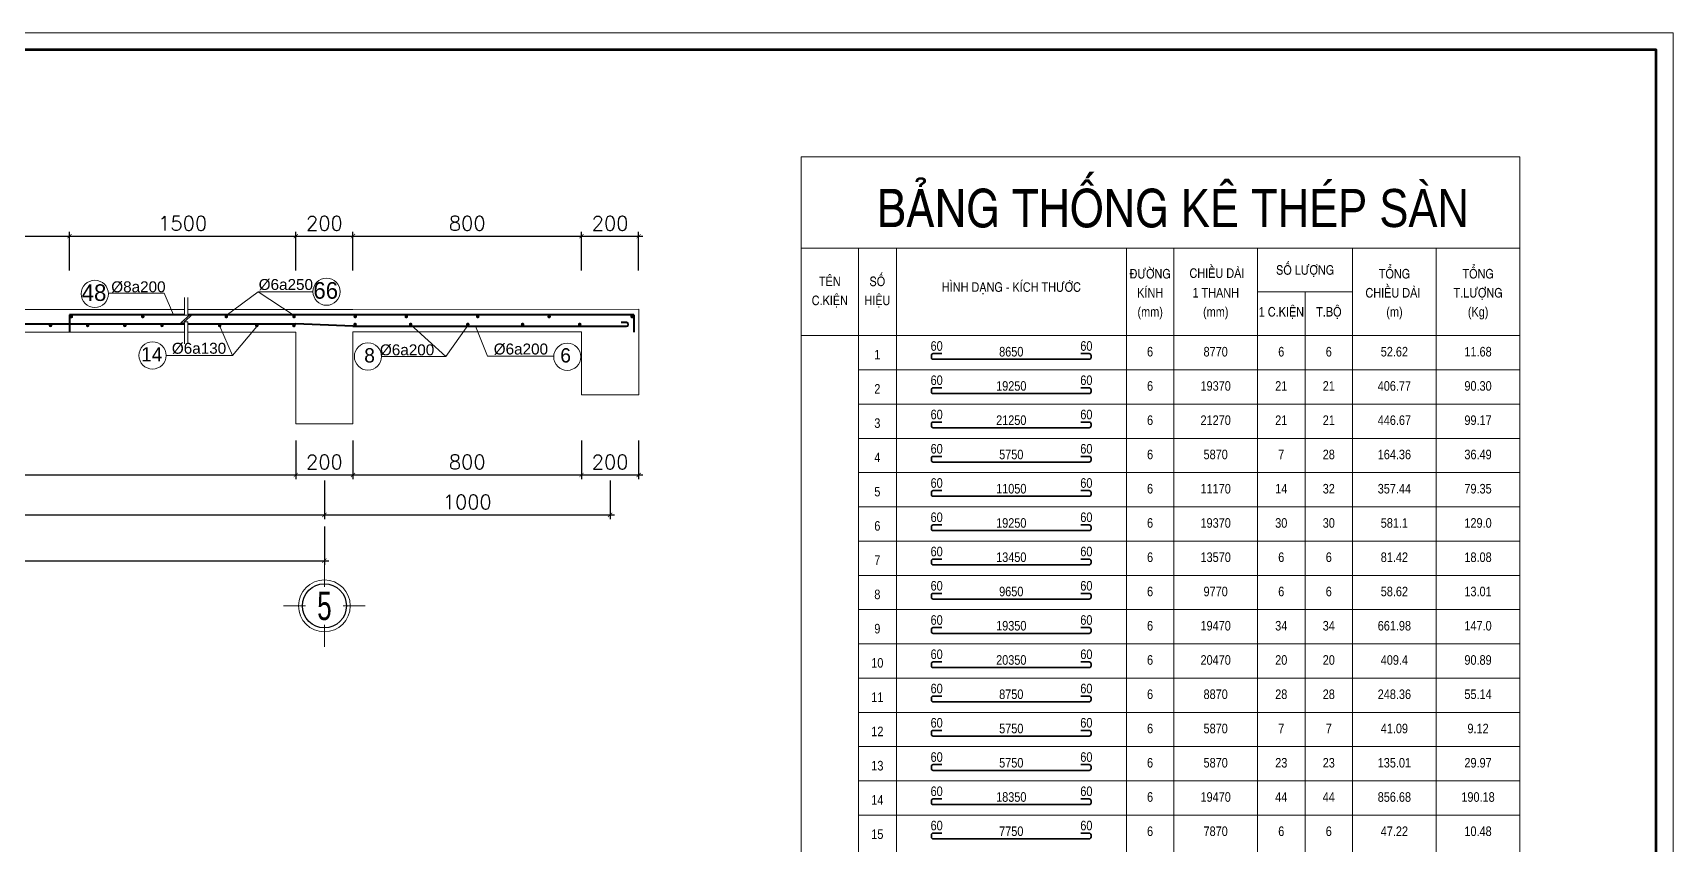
# Model space of a CAD drawing. Header units: inches. Extents: x 1604615 to 1925968, y -294302 to 52467.
# Drawn here: x 1817738 to 1846447, y -222663 to -208477 of the extents above; entities that cross this region are included whole.
import ezdxf
from ezdxf.enums import TextEntityAlignment as Align

# ---------------------------------------------------------------- set-up
doc = ezdxf.new("R2010")
doc.units = ezdxf.units.IN
doc.header["$LTSCALE"] = 20
doc.header["$MEASUREMENT"] = 0
doc.layers.get('0').update_dxf_attribs({"lineweight": 13})
for name, color, linetype, lineweight in [('0-Netin', 251, 'Continuous', 9), ('02', 103, 'Continuous', 20), ('BAO', 2, 'Continuous', 13), ('khung', 26, 'Continuous', 80), ('kich thuoc', 8, 'Continuous', 13), ('SOHIEUTHEP', 212, 'Continuous', 13), ('STEEL', 4, 'Continuous', 35), ('THEP', 1, 'Continuous', 40), ('TV-MB', 33, 'Continuous', 9), ('VV', 114, 'Continuous', 13)]:
    doc.layers.add(name, color=color, linetype=linetype, lineweight=lineweight)
doc.layers.add('TEXT', color=9, linetype='Continuous')
doc.layers.add('TEXTTHEP', color=7, linetype='Continuous')
doc.styles.add('chu', font='VHELVCN.TTF')
doc.styles.add('DIM', font='romans.shx')
doc.styles.add('text', font='ARIALN.TTF')
doc.styles.add('thep', font='ARIAL.TTF')
doc.dimstyles.new('1-20', dxfattribs={"dimtxt": 250, "dimasz": 75, "dimexe": 75, "dimexo": 250, "dimgap": 100, "dimtad": 1, "dimdec": 0, "dimlfac": 0.2, "dimzin": 4, "dimdsep": 46, "dimtxsty": 'DIM', "dimblk": 'ARCHTICK', "dimcen": 10, "dimdle": 75, "dimadec": 0, "dimazin": 0, "dimtfac": 1, "dimtdec": 0, "dimtix": 1, "dimtofl": 0, "dimtmove": 1, "dimatfit": 3, "dimfxl": 600, "dimfxlon": 1, "dimtolj": 1, "dimtzin": 0, "dimarcsym": 0})

# ---------------------------------------------------------------- blocks, each defined once
blk = doc.blocks.new('_ArchTick')
at = {"color": 0, "linetype": 'ByBlock', "const_width": 0.15}
blk.add_lwpolyline([(-0.5, -0.5), (0.5, 0.5)], dxfattribs=at)
blk = doc.blocks.new('*D426')
at = {"layer": 'Defpoints', "color": 0}
for p in [(1811458, -215312), (1822341, -215312), (1822341, -216208)]:
    blk.add_point(p, dxfattribs=at)
at = {"layer": 'kich thuoc', "color": 0, "lineweight": -2}
for p, q in [((1811458, -215608), (1811458, -216283)), ((1822341, -215608), (1822341, -216283)), ((1811383, -216208), (1822416, -216208))]:
    blk.add_line(p, q, dxfattribs=at)
at = {"layer": 'kich thuoc', "color": 0, "lineweight": -2, "xscale": 75, "yscale": 75, "zscale": 75, "rotation": 180}
blk.add_blockref('_ArchTick', (1811458, -216208), dxfattribs=at)
at = {"layer": 'kich thuoc', "color": 0, "lineweight": -2, "xscale": 75, "yscale": 75, "zscale": 75}
blk.add_blockref('_ArchTick', (1822341, -216208), dxfattribs=at)
at = {"layer": 'kich thuoc', "color": 0, "insert": (1816900, -215983), "char_height": 250, "attachment_point": 5, "style": 'DIM'}
blk.add_mtext('\\A1;5600', dxfattribs=at)
blk = doc.blocks.new('*D427')
at = {"layer": 'Defpoints', "color": 0}
for p in [(1822341, -215312), (1823341, -215312), (1823341, -216208)]:
    blk.add_point(p, dxfattribs=at)
at = {"layer": 'kich thuoc', "color": 0, "lineweight": -2}
for p, q in [((1822341, -215608), (1822341, -216283)), ((1823341, -215608), (1823341, -216283)), ((1822266, -216208), (1823416, -216208))]:
    blk.add_line(p, q, dxfattribs=at)
at = {"layer": 'kich thuoc', "color": 0, "lineweight": -2, "xscale": 75, "yscale": 75, "zscale": 75, "rotation": 180}
blk.add_blockref('_ArchTick', (1822341, -216208), dxfattribs=at)
at = {"layer": 'kich thuoc', "color": 0, "lineweight": -2, "xscale": 75, "yscale": 75, "zscale": 75}
blk.add_blockref('_ArchTick', (1823341, -216208), dxfattribs=at)
at = {"layer": 'kich thuoc', "color": 0, "insert": (1822841, -215983), "char_height": 250, "attachment_point": 5, "style": 'DIM'}
blk.add_mtext('\\A1;200', dxfattribs=at)
blk = doc.blocks.new('*D428')
at = {"layer": 'Defpoints', "color": 0}
for p in [(1827341, -214807), (1823341, -215312), (1827341, -216208)]:
    blk.add_point(p, dxfattribs=at)
at = {"layer": 'kich thuoc', "color": 0, "lineweight": -2}
for p, q in [((1823341, -215608), (1823341, -216283)), ((1827341, -215608), (1827341, -216283)), ((1823266, -216208), (1827416, -216208))]:
    blk.add_line(p, q, dxfattribs=at)
at = {"layer": 'kich thuoc', "color": 0, "lineweight": -2, "xscale": 75, "yscale": 75, "zscale": 75, "rotation": 180}
blk.add_blockref('_ArchTick', (1823341, -216208), dxfattribs=at)
at = {"layer": 'kich thuoc', "color": 0, "lineweight": -2, "xscale": 75, "yscale": 75, "zscale": 75}
blk.add_blockref('_ArchTick', (1827341, -216208), dxfattribs=at)
at = {"layer": 'kich thuoc', "color": 0, "insert": (1825341, -215983), "char_height": 250, "attachment_point": 5, "style": 'DIM'}
blk.add_mtext('\\A1;800', dxfattribs=at)
blk = doc.blocks.new('*D429')
at = {"layer": 'Defpoints', "color": 0}
for p in [(1827341, -214807), (1828341, -214807), (1828341, -216208)]:
    blk.add_point(p, dxfattribs=at)
at = {"layer": 'kich thuoc', "color": 0, "lineweight": -2}
for p, q in [((1827341, -215608), (1827341, -216283)), ((1828341, -215608), (1828341, -216283)), ((1827266, -216208), (1828416, -216208))]:
    blk.add_line(p, q, dxfattribs=at)
at = {"layer": 'kich thuoc', "color": 0, "lineweight": -2, "xscale": 75, "yscale": 75, "zscale": 75, "rotation": 180}
blk.add_blockref('_ArchTick', (1827341, -216208), dxfattribs=at)
at = {"layer": 'kich thuoc', "color": 0, "lineweight": -2, "xscale": 75, "yscale": 75, "zscale": 75}
blk.add_blockref('_ArchTick', (1828341, -216208), dxfattribs=at)
at = {"layer": 'kich thuoc', "color": 0, "insert": (1827841, -215983), "char_height": 250, "attachment_point": 5, "style": 'DIM'}
blk.add_mtext('\\A1;200', dxfattribs=at)
blk = doc.blocks.new('*D435')
at = {"layer": 'Defpoints', "color": 0}
for p in [(1810958, -215312), (1822841, -215312), (1822841, -216907)]:
    blk.add_point(p, dxfattribs=at)
at = {"layer": 'kich thuoc', "color": 0, "lineweight": -2}
for p, q in [((1810958, -216307), (1810958, -216982)), ((1822841, -216307), (1822841, -216982)), ((1810883, -216907), (1822916, -216907))]:
    blk.add_line(p, q, dxfattribs=at)
at = {"layer": 'kich thuoc', "color": 0, "lineweight": -2, "xscale": 75, "yscale": 75, "zscale": 75, "rotation": 180}
blk.add_blockref('_ArchTick', (1810958, -216907), dxfattribs=at)
at = {"layer": 'kich thuoc', "color": 0, "lineweight": -2, "xscale": 75, "yscale": 75, "zscale": 75}
blk.add_blockref('_ArchTick', (1822841, -216907), dxfattribs=at)
at = {"layer": 'kich thuoc', "color": 0, "insert": (1816900, -216682), "char_height": 250, "attachment_point": 5, "style": 'DIM'}
blk.add_mtext('\\A1;5800', dxfattribs=at)
blk = doc.blocks.new('*D436')
at = {"layer": 'Defpoints', "color": 0}
for p in [(1827841, -214807), (1822841, -215312), (1827841, -216907)]:
    blk.add_point(p, dxfattribs=at)
at = {"layer": 'kich thuoc', "color": 0, "lineweight": -2}
for p, q in [((1822841, -216307), (1822841, -216982)), ((1827841, -216307), (1827841, -216982)), ((1822766, -216907), (1827916, -216907))]:
    blk.add_line(p, q, dxfattribs=at)
at = {"layer": 'kich thuoc', "color": 0, "lineweight": -2, "xscale": 75, "yscale": 75, "zscale": 75, "rotation": 180}
blk.add_blockref('_ArchTick', (1822841, -216907), dxfattribs=at)
at = {"layer": 'kich thuoc', "color": 0, "lineweight": -2, "xscale": 75, "yscale": 75, "zscale": 75}
blk.add_blockref('_ArchTick', (1827841, -216907), dxfattribs=at)
at = {"layer": 'kich thuoc', "color": 0, "insert": (1825341, -216682), "char_height": 250, "attachment_point": 5, "style": 'DIM'}
blk.add_mtext('\\A1;1000', dxfattribs=at)
blk = doc.blocks.new('*D437')
at = {"layer": 'Defpoints', "color": 0}
for p in [(1770387, -215309), (1822841, -216307), (1822841, -217707)]:
    blk.add_point(p, dxfattribs=at)
at = {"layer": 'kich thuoc', "color": 0, "lineweight": -2}
for p, q in [((1770387, -217107), (1770387, -217782)), ((1822841, -217107), (1822841, -217782)), ((1770312, -217707), (1822916, -217707))]:
    blk.add_line(p, q, dxfattribs=at)
at = {"layer": 'kich thuoc', "color": 0, "lineweight": -2, "xscale": 75, "yscale": 75, "zscale": 75, "rotation": 180}
blk.add_blockref('_ArchTick', (1770387, -217707), dxfattribs=at)
at = {"layer": 'kich thuoc', "color": 0, "lineweight": -2, "xscale": 75, "yscale": 75, "zscale": 75}
blk.add_blockref('_ArchTick', (1822841, -217707), dxfattribs=at)
at = {"layer": 'kich thuoc', "color": 0, "insert": (1796614, -217482), "char_height": 250, "attachment_point": 5, "style": 'DIM'}
blk.add_mtext('\\A1;19300', dxfattribs=at)
blk = doc.blocks.new('TRUC-1')
at = {"layer": '0-Netin'}
blk.add_circle((0, -650), 412, dxfattribs=at)
at = {"layer": 'TV-MB'}
for p, q in [((0, -350), (0, 0)), ((-650, -650), (-300, -650)), ((300, -650), (650, -650)), ((0, -1300), (0, -950))]:
    blk.add_line(p, q, dxfattribs=at)
at = {"layer": 'TV-MB', "lineweight": 25}
blk.add_circle((0, -650), 350, dxfattribs=at)
at = {"layer": 'TV-MB', "style": 'text', "width": 0.8}
blk.add_attdef('13', text='', height=450, dxfattribs=at).set_placement((0, -650), align=Align.MIDDLE_CENTER)
blk = doc.blocks.new('*D456')
at = {"layer": 'Defpoints', "color": 0}
for p in [(1818379, -212032), (1815211, -213712), (1818379, -213733)]:
    blk.add_point(p, dxfattribs=at)
at = {"layer": 'kich thuoc', "color": 0, "lineweight": -2}
for p, q in [((1815136, -212032), (1818454, -212032)), ((1815211, -212632), (1815211, -211957)), ((1818379, -212632), (1818379, -211957))]:
    blk.add_line(p, q, dxfattribs=at)
at = {"layer": 'kich thuoc', "color": 0, "lineweight": -2, "xscale": 75, "yscale": 75, "zscale": 75, "rotation": 180}
blk.add_blockref('_ArchTick', (1815211, -212032), dxfattribs=at)
at = {"layer": 'kich thuoc', "color": 0, "lineweight": -2, "xscale": 75, "yscale": 75, "zscale": 75}
blk.add_blockref('_ArchTick', (1818379, -212032), dxfattribs=at)
at = {"layer": 'kich thuoc', "color": 0, "insert": (1816795, -211807), "char_height": 250, "attachment_point": 5, "style": 'DIM'}
blk.add_mtext('\\A1;2600', dxfattribs=at)
blk = doc.blocks.new('*D457')
at = {"layer": 'Defpoints', "color": 0}
for p in [(1822341, -212032), (1818379, -213733), (1822341, -213712)]:
    blk.add_point(p, dxfattribs=at)
at = {"layer": 'kich thuoc', "color": 0, "lineweight": -2}
for p, q in [((1818304, -212032), (1822416, -212032)), ((1818379, -212632), (1818379, -211957)), ((1822341, -212632), (1822341, -211957))]:
    blk.add_line(p, q, dxfattribs=at)
at = {"layer": 'kich thuoc', "color": 0, "lineweight": -2, "xscale": 75, "yscale": 75, "zscale": 75, "rotation": 180}
blk.add_blockref('_ArchTick', (1818379, -212032), dxfattribs=at)
at = {"layer": 'kich thuoc', "color": 0, "lineweight": -2, "xscale": 75, "yscale": 75, "zscale": 75}
blk.add_blockref('_ArchTick', (1822341, -212032), dxfattribs=at)
at = {"layer": 'kich thuoc', "color": 0, "insert": (1820360, -211807), "char_height": 250, "attachment_point": 5, "style": 'DIM'}
blk.add_mtext('\\A1;1500', dxfattribs=at)
blk = doc.blocks.new('*D458')
at = {"layer": 'Defpoints', "color": 0}
for p in [(1823341, -212032), (1822341, -213712), (1823341, -213712)]:
    blk.add_point(p, dxfattribs=at)
at = {"layer": 'kich thuoc', "color": 0, "lineweight": -2}
for p, q in [((1822266, -212032), (1823416, -212032)), ((1822341, -212632), (1822341, -211957)), ((1823341, -212632), (1823341, -211957))]:
    blk.add_line(p, q, dxfattribs=at)
at = {"layer": 'kich thuoc', "color": 0, "lineweight": -2, "xscale": 75, "yscale": 75, "zscale": 75, "rotation": 180}
blk.add_blockref('_ArchTick', (1822341, -212032), dxfattribs=at)
at = {"layer": 'kich thuoc', "color": 0, "lineweight": -2, "xscale": 75, "yscale": 75, "zscale": 75}
blk.add_blockref('_ArchTick', (1823341, -212032), dxfattribs=at)
at = {"layer": 'kich thuoc', "color": 0, "insert": (1822841, -211807), "char_height": 250, "attachment_point": 5, "style": 'DIM'}
blk.add_mtext('\\A1;200', dxfattribs=at)
blk = doc.blocks.new('*D459')
at = {"layer": 'Defpoints', "color": 0}
for p in [(1827341, -212032), (1823341, -213712), (1827341, -213712)]:
    blk.add_point(p, dxfattribs=at)
at = {"layer": 'kich thuoc', "color": 0, "lineweight": -2}
for p, q in [((1823266, -212032), (1827416, -212032)), ((1823341, -212632), (1823341, -211957)), ((1827341, -212632), (1827341, -211957))]:
    blk.add_line(p, q, dxfattribs=at)
at = {"layer": 'kich thuoc', "color": 0, "lineweight": -2, "xscale": 75, "yscale": 75, "zscale": 75, "rotation": 180}
blk.add_blockref('_ArchTick', (1823341, -212032), dxfattribs=at)
at = {"layer": 'kich thuoc', "color": 0, "lineweight": -2, "xscale": 75, "yscale": 75, "zscale": 75}
blk.add_blockref('_ArchTick', (1827341, -212032), dxfattribs=at)
at = {"layer": 'kich thuoc', "color": 0, "insert": (1825341, -211807), "char_height": 250, "attachment_point": 5, "style": 'DIM'}
blk.add_mtext('\\A1;800', dxfattribs=at)
blk = doc.blocks.new('*D460')
at = {"layer": 'Defpoints', "color": 0}
for p in [(1828341, -212032), (1828341, -213307), (1827341, -213712)]:
    blk.add_point(p, dxfattribs=at)
at = {"layer": 'kich thuoc', "color": 0, "lineweight": -2}
for p, q in [((1827266, -212032), (1828416, -212032)), ((1827341, -212632), (1827341, -211957)), ((1828341, -212632), (1828341, -211957))]:
    blk.add_line(p, q, dxfattribs=at)
at = {"layer": 'kich thuoc', "color": 0, "lineweight": -2, "xscale": 75, "yscale": 75, "zscale": 75, "rotation": 180}
blk.add_blockref('_ArchTick', (1827341, -212032), dxfattribs=at)
at = {"layer": 'kich thuoc', "color": 0, "lineweight": -2, "xscale": 75, "yscale": 75, "zscale": 75}
blk.add_blockref('_ArchTick', (1828341, -212032), dxfattribs=at)
at = {"layer": 'kich thuoc', "color": 0, "insert": (1827841, -211807), "char_height": 250, "attachment_point": 5, "style": 'DIM'}
blk.add_mtext('\\A1;200', dxfattribs=at)

msp = doc.modelspace()

# ---------------------------------------------------------------- linework, layer by layer
at = {"ltscale": 0.1}
for p, q in [((1821123.9, -213422), (1821684, -213003.2)), ((1821684, -213003.2), (1822640.3, -213003.2)), ((1821684, -213003.2), (1822309, -213422)), ((1821229.9, -214118.4), (1821007.9, -213594.4)), ((1824965.9, -214136.3), (1824350.1, -213576.1))]:
    msp.add_line(p, q, dxfattribs=at)
for p, q in [((1832185.7, -214369.6), (1843765.4, -214369.6)), ((1832185.7, -214968.6), (1843765.4, -214968.6)), ((1832185.7, -215567.5), (1843765.4, -215567.5)), ((1832185.7, -216166.5), (1843765.4, -216166.5)), ((1832185.7, -216765.4), (1843765.4, -216765.4)), ((1832185.7, -217364.4), (1843765.4, -217364.4)), ((1832185.7, -217963.3), (1843765.4, -217963.3)), ((1832185.7, -218562.3), (1843765.4, -218562.3)), ((1832185.7, -219161.2), (1843765.4, -219161.2)), ((1832185.7, -219760.2), (1843765.4, -219760.2)), ((1832185.7, -220359.1), (1843765.4, -220359.1)), ((1832185.7, -220958.1), (1843765.4, -220958.1)), ((1832185.7, -221557), (1843765.4, -221557)), ((1832185.7, -222156), (1843765.4, -222156))]:
    msp.add_line(p, q)
for points in [[(1820198.1, -213405.3), (1820036.6, -213031.8), (1819060.2, -213031.8)], [(1825350.1, -213591.7), (1824965.9, -214136.3), (1823840.6, -214136.3)], [(1821659.2, -213610), (1821229.9, -214118.4), (1820070.3, -214118.4)], [(1825485.5, -213607.3), (1825694.7, -214131.3), (1826854.2, -214131.3)]]:
    msp.add_lwpolyline(points, dxfattribs=at)
at = {"layer": '02'}
msp.add_lwpolyline([(1762347, -267877), (1846447, -267877), (1846447, -208477), (1762347, -208477)], close=True, dxfattribs=at)
at = {"layer": 'BAO'}
for p, q in [((1831187.4, -210642.8), (1843765.4, -210642.8)), ((1831187.4, -210642.8), (1831187.4, -232338.1)), ((1843765.4, -210642.8), (1843765.4, -232338.1)), ((1831187.4, -212240), (1843765.4, -212240)), ((1832185.7, -212240), (1832185.7, -232338.1)), ((1832851.2, -212240), (1832851.2, -232338.1)), ((1836877.5, -212240), (1836877.5, -232338.1)), ((1837709.3, -212240), (1837709.3, -232338.1)), ((1839173.4, -212240), (1839173.4, -232338.1)), ((1840837.2, -212240), (1840837.2, -232338.1)), ((1842301.3, -212240), (1842301.3, -232338.1)), ((1839173.4, -213005.3), (1840837.2, -213005.3)), ((1840005.3, -213005.3), (1840005.3, -232338.1)), ((1831187.4, -213770.7), (1843765.4, -213770.7))]:
    msp.add_line(p, q, dxfattribs=at)
at = {"layer": 'khung'}
msp.add_lwpolyline([(1762647, -267577), (1846147, -267577), (1846147, -208777), (1762647, -208777)], close=True, dxfattribs=at)
at = {"layer": 'kich thuoc'}
for p, q in [((1828341.4, -213307.3), (1823341.4, -213312.3)), ((1828341.4, -214807.3), (1828341.4, -213307.3)), ((1820391.8, -213312.3), (1816900.1, -213312.3)), ((1823341.4, -213312.3), (1820452.6, -213312.3)), ((1816900.1, -213712.3), (1820391.8, -213712.3)), ((1820452.6, -213712.3), (1822341.4, -213712.3)), ((1822341.4, -213712.3), (1822341.4, -215312.3)), ((1823341.4, -215312.3), (1823341.4, -213707.3)), ((1823341.4, -213707.3), (1827341.4, -213707.3)), ((1827341.4, -213707.3), (1827341.4, -214807.3)), ((1827341.4, -214807.3), (1828341.4, -214807.3)), ((1822341.4, -215312.3), (1823341.4, -215312.3))]:
    msp.add_line(p, q, dxfattribs=at)
at = {"layer": 'kich thuoc', "ltscale": 0.1}
for points in [[(1820391.8, -213103.6), (1820391.8, -213414.7), (1820478.8, -213414.7), (1820326.3, -213549.9), (1820391.8, -213549.8), (1820391.8, -213916.9)], [(1820452.6, -213103.6), (1820452.6, -213395.5), (1820539.5, -213395.5), (1820387.1, -213530.7), (1820452.6, -213530.6), (1820452.6, -213916.9)]]:
    msp.add_lwpolyline(points, dxfattribs=at)
at = {"layer": 'STEEL'}
for points in [[(1833647.8, -214085.6), (1833498.1, -214085.6, 0.4142136), (1833464.8, -214118.9), (1833464.8, -214152.1, 0.4142136), (1833498.1, -214185.4), (1836226.6, -214185.4, 0.4142136), (1836259.9, -214152.1), (1836259.9, -214118.9, 0.4142136), (1836226.6, -214085.6), (1836076.9, -214085.6)], [(1833647.8, -214684.5), (1833498.1, -214684.5, 0.4142136), (1833464.8, -214717.8), (1833464.8, -214751.1, 0.4142136), (1833498.1, -214784.4), (1836226.6, -214784.4, 0.4142136), (1836259.9, -214751.1), (1836259.9, -214717.8, 0.4142136), (1836226.6, -214684.5), (1836076.9, -214684.5)], [(1833647.8, -215283.5), (1833498.1, -215283.5, 0.4142136), (1833464.8, -215316.8), (1833464.8, -215350, 0.4142136), (1833498.1, -215383.3), (1836226.6, -215383.3, 0.4142136), (1836259.9, -215350), (1836259.9, -215316.8, 0.4142136), (1836226.6, -215283.5), (1836076.9, -215283.5)], [(1833647.8, -215882.4), (1833498.1, -215882.4, 0.4142136), (1833464.8, -215915.7), (1833464.8, -215949, 0.4142136), (1833498.1, -215982.3), (1836226.6, -215982.3, 0.4142136), (1836259.9, -215949), (1836259.9, -215915.7, 0.4142136), (1836226.6, -215882.4), (1836076.9, -215882.4)], [(1833647.8, -216481.4), (1833498.1, -216481.4, 0.4142136), (1833464.8, -216514.7), (1833464.8, -216547.9, 0.4142136), (1833498.1, -216581.2), (1836226.6, -216581.2, 0.4142136), (1836259.9, -216547.9), (1836259.9, -216514.7, 0.4142136), (1836226.6, -216481.4), (1836076.9, -216481.4)], [(1833647.8, -217080.3), (1833498.1, -217080.3, 0.4142136), (1833464.8, -217113.6), (1833464.8, -217146.9, 0.4142136), (1833498.1, -217180.2), (1836226.6, -217180.2, 0.4142136), (1836259.9, -217146.9), (1836259.9, -217113.6, 0.4142136), (1836226.6, -217080.3), (1836076.9, -217080.3)], [(1833647.8, -217679.3), (1833498.1, -217679.3, 0.4142136), (1833464.8, -217712.6), (1833464.8, -217745.8, 0.4142136), (1833498.1, -217779.1), (1836226.6, -217779.1, 0.4142136), (1836259.9, -217745.8), (1836259.9, -217712.6, 0.4142136), (1836226.6, -217679.3), (1836076.9, -217679.3)], [(1833647.8, -218278.2), (1833498.1, -218278.2, 0.4142136), (1833464.8, -218311.5), (1833464.8, -218344.8, 0.4142136), (1833498.1, -218378.1), (1836226.6, -218378.1, 0.4142136), (1836259.9, -218344.8), (1836259.9, -218311.5, 0.4142136), (1836226.6, -218278.2), (1836076.9, -218278.2)], [(1833647.8, -218877.2), (1833498.1, -218877.2, 0.4142136), (1833464.8, -218910.5), (1833464.8, -218943.7, 0.4142136), (1833498.1, -218977), (1836226.6, -218977, 0.4142136), (1836259.9, -218943.7), (1836259.9, -218910.5, 0.4142136), (1836226.6, -218877.2), (1836076.9, -218877.2)], [(1833647.8, -219476.1), (1833498.1, -219476.1, 0.4142136), (1833464.8, -219509.4), (1833464.8, -219542.7, 0.4142136), (1833498.1, -219576), (1836226.6, -219576, 0.4142136), (1836259.9, -219542.7), (1836259.9, -219509.4, 0.4142136), (1836226.6, -219476.1), (1836076.9, -219476.1)], [(1833647.8, -220075.1), (1833498.1, -220075.1, 0.4142136), (1833464.8, -220108.4), (1833464.8, -220141.6, 0.4142136), (1833498.1, -220174.9), (1836226.6, -220174.9, 0.4142136), (1836259.9, -220141.6), (1836259.9, -220108.4, 0.4142136), (1836226.6, -220075.1), (1836076.9, -220075.1)], [(1833647.8, -220674), (1833498.1, -220674, 0.4142136), (1833464.8, -220707.3), (1833464.8, -220740.6, 0.4142136), (1833498.1, -220773.9), (1836226.6, -220773.9, 0.4142136), (1836259.9, -220740.6), (1836259.9, -220707.3, 0.4142136), (1836226.6, -220674), (1836076.9, -220674)], [(1833647.8, -221273), (1833498.1, -221273, 0.4142136), (1833464.8, -221306.3), (1833464.8, -221339.5, 0.4142136), (1833498.1, -221372.8), (1836226.6, -221372.8, 0.4142136), (1836259.9, -221339.5), (1836259.9, -221306.3, 0.4142136), (1836226.6, -221273), (1836076.9, -221273)], [(1833647.8, -221871.9), (1833498.1, -221871.9, 0.4142136), (1833464.8, -221905.2), (1833464.8, -221938.5, 0.4142136), (1833498.1, -221971.8), (1836226.6, -221971.8, 0.4142136), (1836259.9, -221938.5), (1836259.9, -221905.2, 0.4142136), (1836226.6, -221871.9), (1836076.9, -221871.9)], [(1833647.8, -222470.9), (1833498.1, -222470.9, 0.4142136), (1833464.8, -222504.2), (1833464.8, -222537.4, 0.4142136), (1833498.1, -222570.7), (1836226.6, -222570.7, 0.4142136), (1836259.9, -222537.4), (1836259.9, -222504.2, 0.4142136), (1836226.6, -222470.9), (1836076.9, -222470.9)]]:
    msp.add_lwpolyline(points, format="xyb", dxfattribs=at)
at = {"layer": 'THEP'}
for p, q in [((1816900.1, -213562.3), (1820391.8, -213562.3)), ((1820391.8, -213406.1), (1818378.6, -213406.1)), ((1818378.6, -213406.1), (1818378.6, -213712.3)), ((1822340.7, -213406.1), (1820452.6, -213406.1)), ((1820452.6, -213562.3), (1822338.1, -213562.3)), ((1823341.4, -213607.3), (1822338.1, -213562.3)), ((1828257, -213406.1), (1822340.7, -213406.1)), ((1828257, -213406.1), (1828257, -213709.5)), ((1823341.4, -213607.3), (1828128.8, -213607.3))]:
    msp.add_line(p, q, dxfattribs=at)
at = {"layer": 'THEP', "const_width": 31.2}
for points in [[(1818032.2, -213592.5, 1), (1818063.4, -213592.5, 1)], [(1818396.2, -213437.6, 1), (1818427.5, -213437.6, 1)], [(1818682.2, -213592.5, 1), (1818713.4, -213592.5, 1)], [(1819332.2, -213592.5, 1), (1819363.4, -213592.5, 1)], [(1819646.2, -213437.6, 1), (1819677.5, -213437.6, 1)], [(1819982.2, -213592.5, 1), (1820013.4, -213592.5, 1)], [(1820992.3, -213594.4, 1), (1821023.6, -213594.4, 1)], [(1821108.3, -213437.6, 1), (1821139.5, -213437.6, 1)], [(1821642.3, -213594.4, 1), (1821673.6, -213594.4, 1)], [(1822292.3, -213594.4, 1), (1822323.6, -213594.4, 1)], [(1822293.4, -213437.6, 1), (1822324.6, -213437.6, 1)], [(1823362.1, -213576.1, 1), (1823393.3, -213576.1, 1)], [(1823365.3, -213437.6, 1), (1823396.5, -213437.6, 1)], [(1824258.8, -213437.6, 1), (1824290, -213437.6, 1)], [(1824334.5, -213576.1, 1), (1824365.7, -213576.1, 1)], [(1825334.5, -213576.1, 1), (1825365.7, -213576.1, 1)], [(1825508.8, -213437.6, 1), (1825540, -213437.6, 1)], [(1826294, -213576.1, 1), (1826325.3, -213576.1, 1)], [(1826758.8, -213437.6, 1), (1826790, -213437.6, 1)], [(1827294, -213576.1, 1), (1827325.3, -213576.1, 1)], [(1828211.1, -213437.6, 1), (1828242.4, -213437.6, 1)]]:
    msp.add_lwpolyline(points, format="xyb", close=True, dxfattribs=at)
at = {"layer": 'THEP'}
msp.add_lwpolyline([(1828128.1, -213607.3), (1828128.8, -213607.3, 1), (1828128.8, -213544.8), (1828035, -213544.8)], format="xyb", dxfattribs=at)
at = {"layer": 'VV'}
for centre in [(1818822.8, -213042), (1822877.9, -213003.2), (1819832.7, -214118.4), (1823603, -214136.3), (1827091.6, -214141.4)]:
    msp.add_circle(centre, 237.6, dxfattribs=at)

# ---------------------------------------------------------------- block references
at = {"layer": 'kich thuoc', "xscale": 1.100000000093132, "yscale": 1.099999999976717, "zscale": 1.1}
msp.add_blockref('TRUC-1', (1822841.4, -217781.6), dxfattribs=at).add_auto_attribs({'13': '5'})

# ---------------------------------------------------------------- texts
at = {"layer": 'SOHIEUTHEP', "width": 2852.724, "attachment_point": 5}
for s, insert, char_height in [('{\\fVNI-Avo|b0|i0|c0|p2;48}', (1818809.1, -213021.9), 290.4), ('{\\fVNI-Avo|b0|i0|c0|p2;66}', (1822864.1, -212983.1), 290.4), ('{\\fVNI-Avo|b0|i0|c0|p2;14}', (1819819, -214098.3), 250), ('{\\fVNI-Avo|b0|i0|c0|p2;8}', (1823631.2, -214118.1), 250), ('{\\fVNI-Avo|b0|i0|c0|p2;6}', (1827062.3, -214118.1), 250)]:
    msp.add_mtext(s, dxfattribs=dict(at, insert=insert, char_height=char_height))
at = {"layer": 'TEXT', "color": 4, "style": 'chu'}
msp.add_text('BAÛNG THOÁNG KEÂ THEÙP SAØN', height=665.5, dxfattribs=at).set_placement((1837691.3, -211873), align=Align.CENTER)
at = {"layer": 'TEXT', "style": 'chu'}
for s, height, p in [('TEÂN', 166.38, (1831686.6, -212905.5)), ('SOÁ', 166.38, (1832518.4, -212905.5)), ('ÑÖÔØNG', 166.38, (1837293.4, -212772.4)), ('CHIEÀU DAØI', 166.375, (1838462, -212762.1)), ('SOÁ LÖÔÏNG', 166.38, (1840005.3, -212705.9)), ('TOÅNG', 166.38, (1841569.2, -212772.4)), ('TOÅNG', 166.38, (1843033.3, -212772.4)), ('HÌNH DAÏNG - KÍCH THÖÔÙC', 166.375, (1834864.3, -213005.3)), ('KÍNH', 166.38, (1837293.4, -213105.2)), ('1 THANH', 166.38, (1838441.4, -213105.2)), ('CHIEÀU DAØI', 166.375, (1841542, -213105.2)), ('T.LÖÔÏNG', 166.38, (1843033.3, -213105.2)), ('C.KIEÄN', 166.38, (1831686.6, -213238.3)), ('HIEÄU', 166.38, (1832518.4, -213238.3)), ('(mm)', 166.38, (1837293.4, -213437.9)), ('(mm)', 166.38, (1838441.4, -213437.9)), ('1 C.KIEÄN', 166.38, (1839589.4, -213437.9)), ('T.BOÄ', 166.38, (1840421.2, -213437.9)), ('(m)', 166.38, (1841569.2, -213437.9)), ('(Kg)', 166.38, (1843033.3, -213437.9))]:
    msp.add_text(s, height=height, dxfattribs=at).set_placement(p, align=Align.CENTER)
at = {"layer": 'TEXT', "style": 'thep'}
for s, p in [('%%C8a200', (1819110.5, -213013.3)), ('%%C6a250', (1821690.9, -212973.1)), ('%%C6a130', (1820171.2, -214088.3)), ('%%C6a200', (1823812.9, -214115.7)), ('%%C6a200', (1825804.5, -214101.2))]:
    msp.add_text(s, height=191.25, dxfattribs=at).set_placement(p)
at = {"layer": 'TEXTTHEP', "style": 'chu'}
for s, height, p in [('60', 166.38, (1833556.3, -214085.6)), ('60', 166.38, (1836176.7, -214085.6)), ('1', 166.4, (1832518.4, -214236.5)), ('8650', 166.38, (1834862.4, -214185.4)), ('6', 166.4, (1837291.4, -214185.4)), ('2', 166.4, (1832518.4, -214835.5)), ('60', 166.38, (1833556.3, -214684.5)), ('19250', 166.38, (1834862.4, -214784.4)), ('60', 166.38, (1836176.7, -214684.5)), ('6', 166.4, (1837291.4, -214784.4)), ('3', 166.4, (1832518.4, -215434.4)), ('60', 166.38, (1833556.3, -215283.5)), ('21250', 166.38, (1834862.4, -215383.3)), ('60', 166.38, (1836176.7, -215283.5)), ('6', 166.4, (1837291.4, -215383.3)), ('4', 166.4, (1832518.4, -216033.4)), ('60', 166.38, (1833556.3, -215882.4)), ('5750', 166.38, (1834862.4, -215982.3)), ('60', 166.38, (1836176.7, -215882.4)), ('6', 166.4, (1837291.4, -215982.3)), ('5', 166.4, (1832518.4, -216632.3)), ('60', 166.38, (1833556.3, -216481.4)), ('11050', 166.38, (1834862.4, -216581.2)), ('60', 166.38, (1836176.7, -216481.4)), ('6', 166.4, (1837291.4, -216581.2)), ('6', 166.4, (1832518.4, -217231.3)), ('60', 166.38, (1833556.3, -217080.3)), ('19250', 166.38, (1834862.4, -217180.2)), ('60', 166.38, (1836176.7, -217080.3)), ('6', 166.4, (1837291.4, -217180.2)), ('7', 166.4, (1832518.4, -217830.2)), ('60', 166.38, (1833556.3, -217679.3)), ('13450', 166.38, (1834862.4, -217779.1)), ('60', 166.38, (1836176.7, -217679.3)), ('6', 166.4, (1837291.4, -217779.1)), ('60', 166.38, (1833556.3, -218278.2)), ('9650', 166.38, (1834862.4, -218378.1)), ('60', 166.38, (1836176.7, -218278.2)), ('6', 166.4, (1837291.4, -218378.1)), ('8', 166.4, (1832518.4, -218429.2)), ('60', 166.38, (1833556.3, -218877.2)), ('19350', 166.38, (1834862.4, -218977)), ('60', 166.38, (1836176.7, -218877.2)), ('6', 166.4, (1837291.4, -218977)), ('9', 166.4, (1832518.4, -219028.1)), ('60', 166.38, (1833556.3, -219476.1)), ('60', 166.38, (1836176.7, -219476.1)), ('10', 166.38, (1832518.4, -219627.1)), ('20350', 166.38, (1834862.4, -219576)), ('6', 166.4, (1837291.4, -219576)), ('60', 166.38, (1833556.3, -220075.1)), ('60', 166.38, (1836176.7, -220075.1)), ('11', 166.38, (1832518.4, -220226)), ('8750', 166.38, (1834862.4, -220174.9)), ('6', 166.4, (1837291.4, -220174.9)), ('60', 166.38, (1833556.3, -220674)), ('60', 166.38, (1836176.7, -220674)), ('12', 166.38, (1832518.4, -220825)), ('5750', 166.38, (1834862.4, -220773.9)), ('6', 166.4, (1837291.4, -220773.9)), ('60', 166.38, (1833556.3, -221273)), ('60', 166.38, (1836176.7, -221273)), ('13', 166.38, (1832518.4, -221423.9)), ('5750', 166.38, (1834862.4, -221372.8)), ('6', 166.4, (1837291.4, -221372.8)), ('14', 166.38, (1832518.4, -222022.9)), ('60', 166.38, (1833556.3, -221871.9)), ('18350', 166.38, (1834862.4, -221971.8)), ('60', 166.38, (1836176.7, -221871.9)), ('6', 166.4, (1837291.4, -221971.8)), ('15', 166.38, (1832518.4, -222621.8)), ('60', 166.38, (1833556.3, -222470.9)), ('7750', 166.38, (1834862.4, -222570.7)), ('60', 166.38, (1836176.7, -222470.9)), ('6', 166.4, (1837291.4, -222570.7))]:
    msp.add_text(s, height=height, dxfattribs=at).set_placement(p, align=Align.BOTTOM_CENTER)
at = {"layer": 'TEXTTHEP', "color": 7, "style": 'chu'}
for s, height, p in [('8770', 166.38, (1838439.4, -214185.4)), ('6', 166.4, (1839587.4, -214185.4)), ('6', 166.4, (1840419.3, -214185.4)), ('52.62', 166.38, (1841567.3, -214185.4)), ('11.68', 166.38, (1843031.4, -214185.4)), ('19370', 166.38, (1838439.4, -214784.4)), ('21', 166.38, (1839587.4, -214784.4)), ('21', 166.38, (1840419.3, -214784.4)), ('406.77', 166.38, (1841567.3, -214784.4)), ('90.30', 166.38, (1843031.4, -214784.4)), ('21270', 166.38, (1838439.4, -215383.3)), ('21', 166.38, (1839587.4, -215383.3)), ('21', 166.38, (1840419.3, -215383.3)), ('446.67', 166.38, (1841567.3, -215383.3)), ('99.17', 166.38, (1843031.4, -215383.3)), ('5870', 166.38, (1838439.4, -215982.3)), ('7', 166.4, (1839587.4, -215982.3)), ('28', 166.38, (1840419.3, -215982.3)), ('164.36', 166.38, (1841567.3, -215982.3)), ('36.49', 166.38, (1843031.4, -215982.3)), ('11170', 166.38, (1838439.4, -216581.2)), ('14', 166.38, (1839587.4, -216581.2)), ('32', 166.38, (1840419.3, -216581.2)), ('357.44', 166.38, (1841567.3, -216581.2)), ('79.35', 166.38, (1843031.4, -216581.2)), ('19370', 166.38, (1838439.4, -217180.2)), ('30', 166.38, (1839587.4, -217180.2)), ('30', 166.38, (1840419.3, -217180.2)), ('581.1', 166.38, (1841567.3, -217180.2)), ('129.0', 166.38, (1843031.4, -217180.2)), ('13570', 166.38, (1838439.4, -217779.1)), ('6', 166.4, (1839587.4, -217779.1)), ('6', 166.4, (1840419.3, -217779.1)), ('81.42', 166.38, (1841567.3, -217779.1)), ('18.08', 166.38, (1843031.4, -217779.1)), ('9770', 166.38, (1838439.4, -218378.1)), ('6', 166.4, (1839587.4, -218378.1)), ('6', 166.4, (1840419.3, -218378.1)), ('58.62', 166.38, (1841567.3, -218378.1)), ('13.01', 166.38, (1843031.4, -218378.1)), ('19470', 166.38, (1838439.4, -218977)), ('34', 166.38, (1839587.4, -218977)), ('34', 166.38, (1840419.3, -218977)), ('661.98', 166.38, (1841567.3, -218977)), ('147.0', 166.38, (1843031.4, -218977)), ('20470', 166.38, (1838439.4, -219576)), ('20', 166.38, (1839587.4, -219576)), ('20', 166.38, (1840419.3, -219576)), ('409.4', 166.38, (1841567.3, -219576)), ('90.89', 166.38, (1843031.4, -219576)), ('8870', 166.38, (1838439.4, -220174.9)), ('28', 166.38, (1839587.4, -220174.9)), ('28', 166.38, (1840419.3, -220174.9)), ('248.36', 166.38, (1841567.3, -220174.9)), ('55.14', 166.38, (1843031.4, -220174.9)), ('5870', 166.38, (1838439.4, -220773.9)), ('7', 166.4, (1839587.4, -220773.9)), ('7', 166.4, (1840419.3, -220773.9)), ('41.09', 166.38, (1841567.3, -220773.9)), ('9.12', 166.38, (1843031.4, -220773.9)), ('5870', 166.38, (1838439.4, -221372.8)), ('23', 166.38, (1839587.4, -221372.8)), ('23', 166.38, (1840419.3, -221372.8)), ('135.01', 166.38, (1841567.3, -221372.8)), ('29.97', 166.38, (1843031.4, -221372.8)), ('19470', 166.38, (1838439.4, -221971.8)), ('44', 166.38, (1839587.4, -221971.8)), ('44', 166.38, (1840419.3, -221971.8)), ('856.68', 166.38, (1841567.3, -221971.8)), ('190.18', 166.38, (1843031.4, -221971.8)), ('7870', 166.38, (1838439.4, -222570.7)), ('6', 166.4, (1839587.4, -222570.7)), ('6', 166.4, (1840419.3, -222570.7)), ('47.22', 166.38, (1841567.3, -222570.7)), ('10.48', 166.38, (1843031.4, -222570.7))]:
    msp.add_text(s, height=height, dxfattribs=at).set_placement(p, align=Align.BOTTOM_CENTER)

# ---------------------------------------------------------------- dimensions: what is measured, and where the dimension line sits
at = {"layer": 'kich thuoc'}
for base, p1, p2, text, picture, middle in [((1818378.6, -212031.6), (1815211, -213712.3), (1818378.6, -213733.4), '2600', '*D456', (1816794.8, -211806.6)), ((1822341.4, -212031.6), (1818378.6, -213733.4), (1822341.4, -213712.3), '1500', '*D457', (1820360, -211806.6)), ((1822841.4, -217706.6), (1770386.9, -215309), (1822841.4, -216306.6), '19300', '*D437', (1796614.1, -217481.6)), ((1822841.4, -216906.6), (1810958.5, -215312.3), (1822841.4, -215312.3), '5800', '*D435', (1816899.9, -216681.6)), ((1822341.4, -216208.5), (1811458.5, -215312.3), (1822341.4, -215312.3), '5600', '*D426', (1816899.9, -215983.5))]:
    dim = msp.add_linear_dim(base=base, p1=p1, p2=p2, text=text, dimstyle='1-20', dxfattribs=at)
    dim.commit()
    dim.dimension.update_dxf_attribs({"geometry": picture, "text_midpoint": middle})
for base, p1, p2, picture, middle in [((1823341.4, -212031.6), (1822341.4, -213712.3), (1823341.4, -213712.3), '*D458', (1822841.4, -211806.6)), ((1827341.4, -212031.6), (1823341.4, -213712.3), (1827341.4, -213712.3), '*D459', (1825341.4, -211806.6)), ((1828341.4, -212031.6), (1827341.4, -213712.3), (1828341.4, -213307.3), '*D460', (1827841.4, -211806.6)), ((1827841.4, -216906.6), (1822841.4, -215312.3), (1827841.4, -214807.3), '*D436', (1825341.4, -216681.6)), ((1827341.4, -216208.5), (1823341.4, -215312.3), (1827341.4, -214807.3), '*D428', (1825341.4, -215983.5)), ((1828341.4, -216208.5), (1827341.4, -214807.3), (1828341.4, -214807.3), '*D429', (1827841.4, -215983.5)), ((1823341.4, -216208.5), (1822341.4, -215312.3), (1823341.4, -215312.3), '*D427', (1822841.4, -215983.5))]:
    dim = msp.add_linear_dim(base=base, p1=p1, p2=p2, dimstyle='1-20', dxfattribs=at)
    dim.commit()
    dim.dimension.update_dxf_attribs({"geometry": picture, "text_midpoint": middle})

doc.saveas('drawing.dxf')
